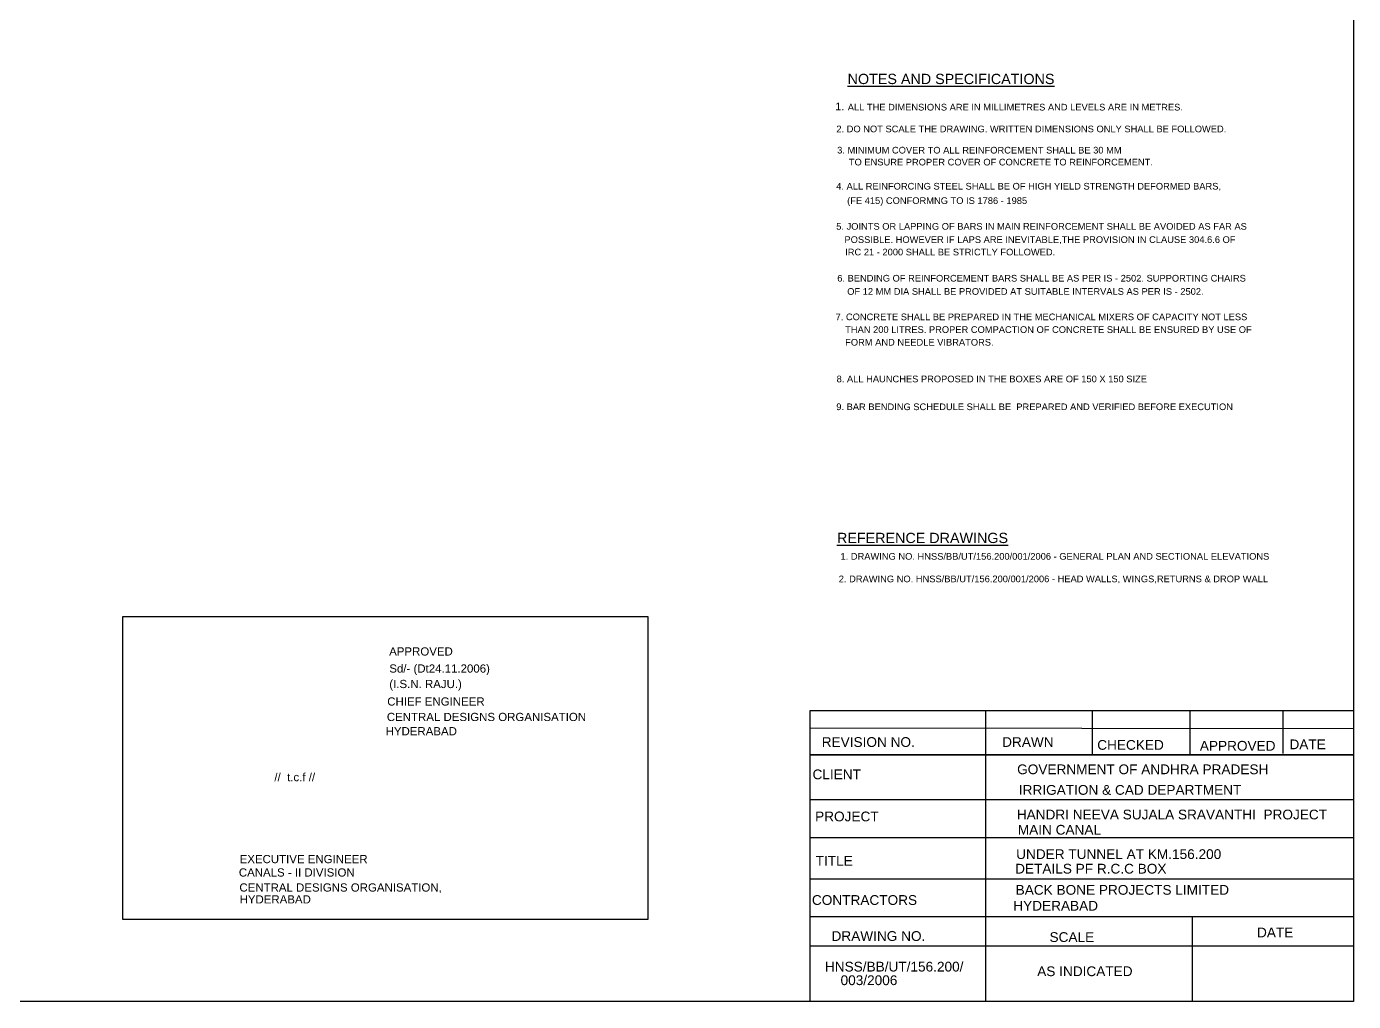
# Model space of a CAD drawing. Header units: millimetres. Extents: x 83 to 26937, y 200 to 19220.
# Drawn here: x 13993 to 26937, y 200 to 9710 of the extents above; entities that cross this region are included whole.
import ezdxf

# ---------------------------------------------------------------- set-up
doc = ezdxf.new("R2010")
doc.units = ezdxf.units.MM
doc.header["$MEASUREMENT"] = 0
doc.layers.add('DIM', color=7, linetype='Continuous', plot=False)
doc.layers.add('TEXT', color=7, linetype='Continuous', plot=False)
doc.styles.get("Standard").update_dxf_attribs({"font": 'arial.ttf'})

msp = doc.modelspace()

# ---------------------------------------------------------------- linework, layer by layer
msp.add_lwpolyline([(26936.9, 200.3), (83.1, 200.3), (83.1, 19220.2), (26936.9, 19220.2)], close=True)
at = {"layer": 'DIM'}
for points in [[(24391.5, 2607.2), (24391.5, 3038.4)], [(25344.5, 2607.2), (25344.5, 3038.4)], [(26252.6, 2620), (26252.6, 3038.4)], [(25364.2, 1028.3), (25364.2, 200.3)]]:
    msp.add_lwpolyline(points, dxfattribs=at)
at = {"layer": 'TEXT'}
for p, q in [((23348.2, 3036.1), (23348.2, 202.7)), ((21637.4, 2607.2), (26937.3, 2607.2)), ((26937.3, 2607.2), (21641.7, 2607.2)), ((21637.6, 2169.8), (26936.9, 2169.8)), ((21638.2, 1798.5), (26935, 1798.5)), ((21639.8, 1395.4), (26932, 1395.4)), ((21643, 1028.3), (26936.7, 1028.3)), ((21635.1, 741.7), (26934.7, 741.7))]:
    msp.add_line(p, q, dxfattribs=at)
for points in [[(14932, 3955.4), (20054.3, 3955.4), (20054.3, 999.7), (14932, 999.7)], [(21636.9, 3038.4), (26936.9, 3038.4), (26936.9, 200.3), (21636.9, 200.3)]]:
    msp.add_lwpolyline(points, close=True, dxfattribs=at)
msp.add_lwpolyline([(21636.9, 2868.2), (26936.9, 2862.6)], dxfattribs=at)

# ---------------------------------------------------------------- texts
for s, height, p in [('%%UNOTES AND SPECIFICATIONS', 100, (22003, 9149.1)), ('1.', 75, (21882.7, 8893.1)), (' ALL THE DIMENSIONS ARE IN MILLIMETRES AND LEVELS ARE IN METRES.', 65, (21979, 8891.3)), ('2. DO NOT SCALE THE DRAWING. WRITTEN DIMENSIONS ONLY SHALL BE FOLLOWED.', 65, (21892.9, 8678.9)), ('3. MINIMUM COVER TO ALL REINFORCEMENT SHALL BE 30 MM', 65, (21900.9, 8471.8)), ('TO ENSURE PROPER COVER OF CONCRETE TO REINFORCEMENT.', 65, (22015.2, 8355.3)), ('4. ALL REINFORCING STEEL SHALL BE OF HIGH YIELD STRENGTH DEFORMED BARS,', 65, (21891.8, 8120.1)), ('(FE 415) CONFORMNG TO IS 1786 - 1985', 65, (21998.1, 7979.6)), ('5. JOINTS OR LAPPING OF BARS IN MAIN REINFORCEMENT SHALL BE AVOIDED AS FAR AS', 65, (21891.6, 7728.4)), ('POSSIBLE. HOWEVER IF LAPS ARE INEVITABLE,THE PROVISION IN CLAUSE 304.6.6 OF', 65, (21972.1, 7599.5)), ('IRC 21 - 2000 SHALL BE STRICTLY FOLLOWED.', 65, (21979.3, 7477.8)), ('6. BENDING OF REINFORCEMENT BARS SHALL BE AS PER IS - 2502. SUPPORTING CHAIRS', 65, (21901.7, 7222.7)), ('OF 12 MM DIA SHALL BE PROVIDED AT SUITABLE INTERVALS AS PER IS - 2502.', 65, (21998.9, 7093.4)), ('7. CONCRETE SHALL BE PREPARED IN THE MECHANICAL MIXERS OF CAPACITY NOT LESS', 65, (21885.8, 6845.7)), ('THAN 200 LITRES. PROPER COMPACTION OF CONCRETE SHALL BE ENSURED BY USE OF', 65, (21978.9, 6721.8)), ('FORM AND NEEDLE VIBRATORS.', 65, (21978.9, 6598)), ('8. ALL HAUNCHES PROPOSED IN THE BOXES ARE OF 150 X 150 SIZE', 65, (21895.5, 6240.2)), ('9. BAR BENDING SCHEDULE SHALL BE  PREPARED AND VERIFIED BEFORE EXECUTION', 65, (21892.3, 5968.6)), ('%%UREFERENCE DRAWINGS', 100, (21899.2, 4672)), ('1. DRAWING NO. HNSS/BB/UT/156.200/001/2006 - GENERAL PLAN AND SECTIONAL ELEVATIONS', 65, (21933.2, 4509.4)), ('2. DRAWING NO. HNSS/BB/UT/156.200/001/2006 - HEAD WALLS, WINGS,RETURNS & DROP WALL', 65, (21916.6, 4289.7)), ('APPROVED', 80, (17530.7, 3574.6)), ('Sd/- (Dt24.11.2006)', 80, (17532, 3408.1)), ('(I.S.N. RAJU.)', 80, (17532, 3257.2)), ('CHIEF ENGINEER', 80, (17512.1, 3086.5)), ('CENTRAL DESIGNS ORGANISATION', 80, (17508.1, 2935.6)), ('HYDERABAD', 80, (17496.2, 2796.6)), ('REVISION NO.', 95.107, (21750.3, 2683.3)), ('DRAWN', 95.11, (23510.2, 2683.3)), ('CHECKED', 95.11, (24437.9, 2655.2)), ('APPROVED', 95.11, (25438.7, 2646.7)), ('DATE', 95.11, (26313, 2660.8)), ('CLIENT', 95.11, (21660.4, 2368)), ('GOVERNMENT OF ANDHRA PRADESH', 95.107, (23656.4, 2417.3)), ('//  t.c.f //', 80, (16410.9, 2348.6)), ('IRRIGATION & CAD DEPARTMENT', 95.107, (23673.3, 2216.3)), ('HANDRI NEEVA SUJALA SRAVANTHI  PROJECT', 95.107, (23653, 1976.3)), ('PROJECT', 95.11, (21685.7, 1957.5)), ('MAIN CANAL', 95.11, (23663.1, 1827.5)), ('UNDER TUNNEL AT KM.156.200 ', 95.107, (23647, 1589.9)), ('EXECUTIVE ENGINEER', 80, (16072.1, 1549.3)), ('TITLE', 95.11, (21691.3, 1524.6)), ('CANALS - II DIVISION', 80, (16064.4, 1418.7)), ('DETAILS PF R.C.C BOX', 95.107, (23636.9, 1447.9)), ('CENTRAL DESIGNS ORGANISATION,', 80, (16069.8, 1272.1)), ('BACK BONE PROJECTS LIMITED', 95.107, (23641.9, 1241.3)), ('HYDERABAD', 80, (16071.4, 1156)), ('CONTRACTORS', 95.107, (21654.7, 1142.3)), ('HYDERABAD', 95.11, (23618.9, 1086.5)), ('DATE', 95.11, (25996.4, 825.7)), ('DRAWING NO.', 95.107, (21845.9, 790.9)), ('SCALE', 95.11, (23972.3, 780.7)), ('HNSS/BB/UT/156.200/', 95.107, (21781.6, 492.5)), ('AS INDICATED', 95.107, (23852.5, 447.4)), ('003/2006', 95.11, (21934.1, 360))]:
    msp.add_text(s, height=height, dxfattribs=at).set_placement(p)

doc.saveas('drawing.dxf')
